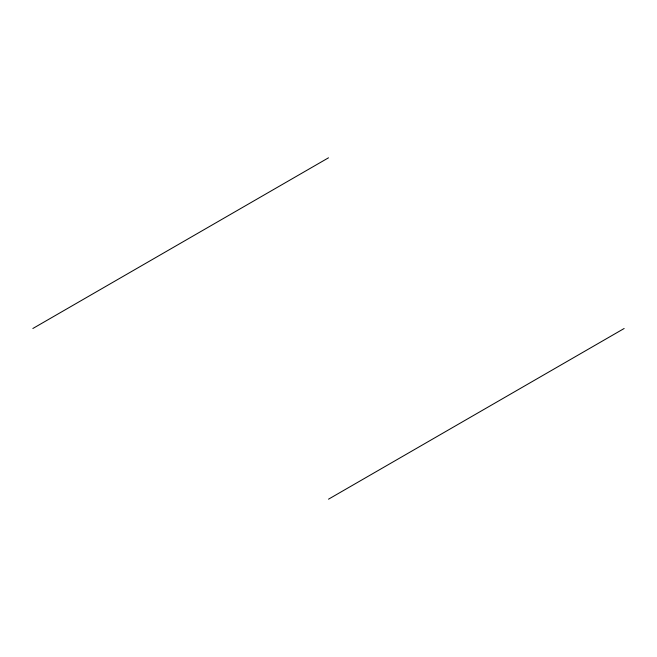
<?xml version="1.0" encoding="UTF-8"?>
<svg xmlns="http://www.w3.org/2000/svg" width="657" height="657" viewBox="0 0 657 657"><rect width="100%" height="100%" fill="white"/><g stroke="black" fill="none" stroke-linecap="round" stroke-linejoin="round"><path stroke-width="0.99" d="M32.85 328.5L328.5 157.811M328.5 499.189L624.15 328.5"/></g></svg>
